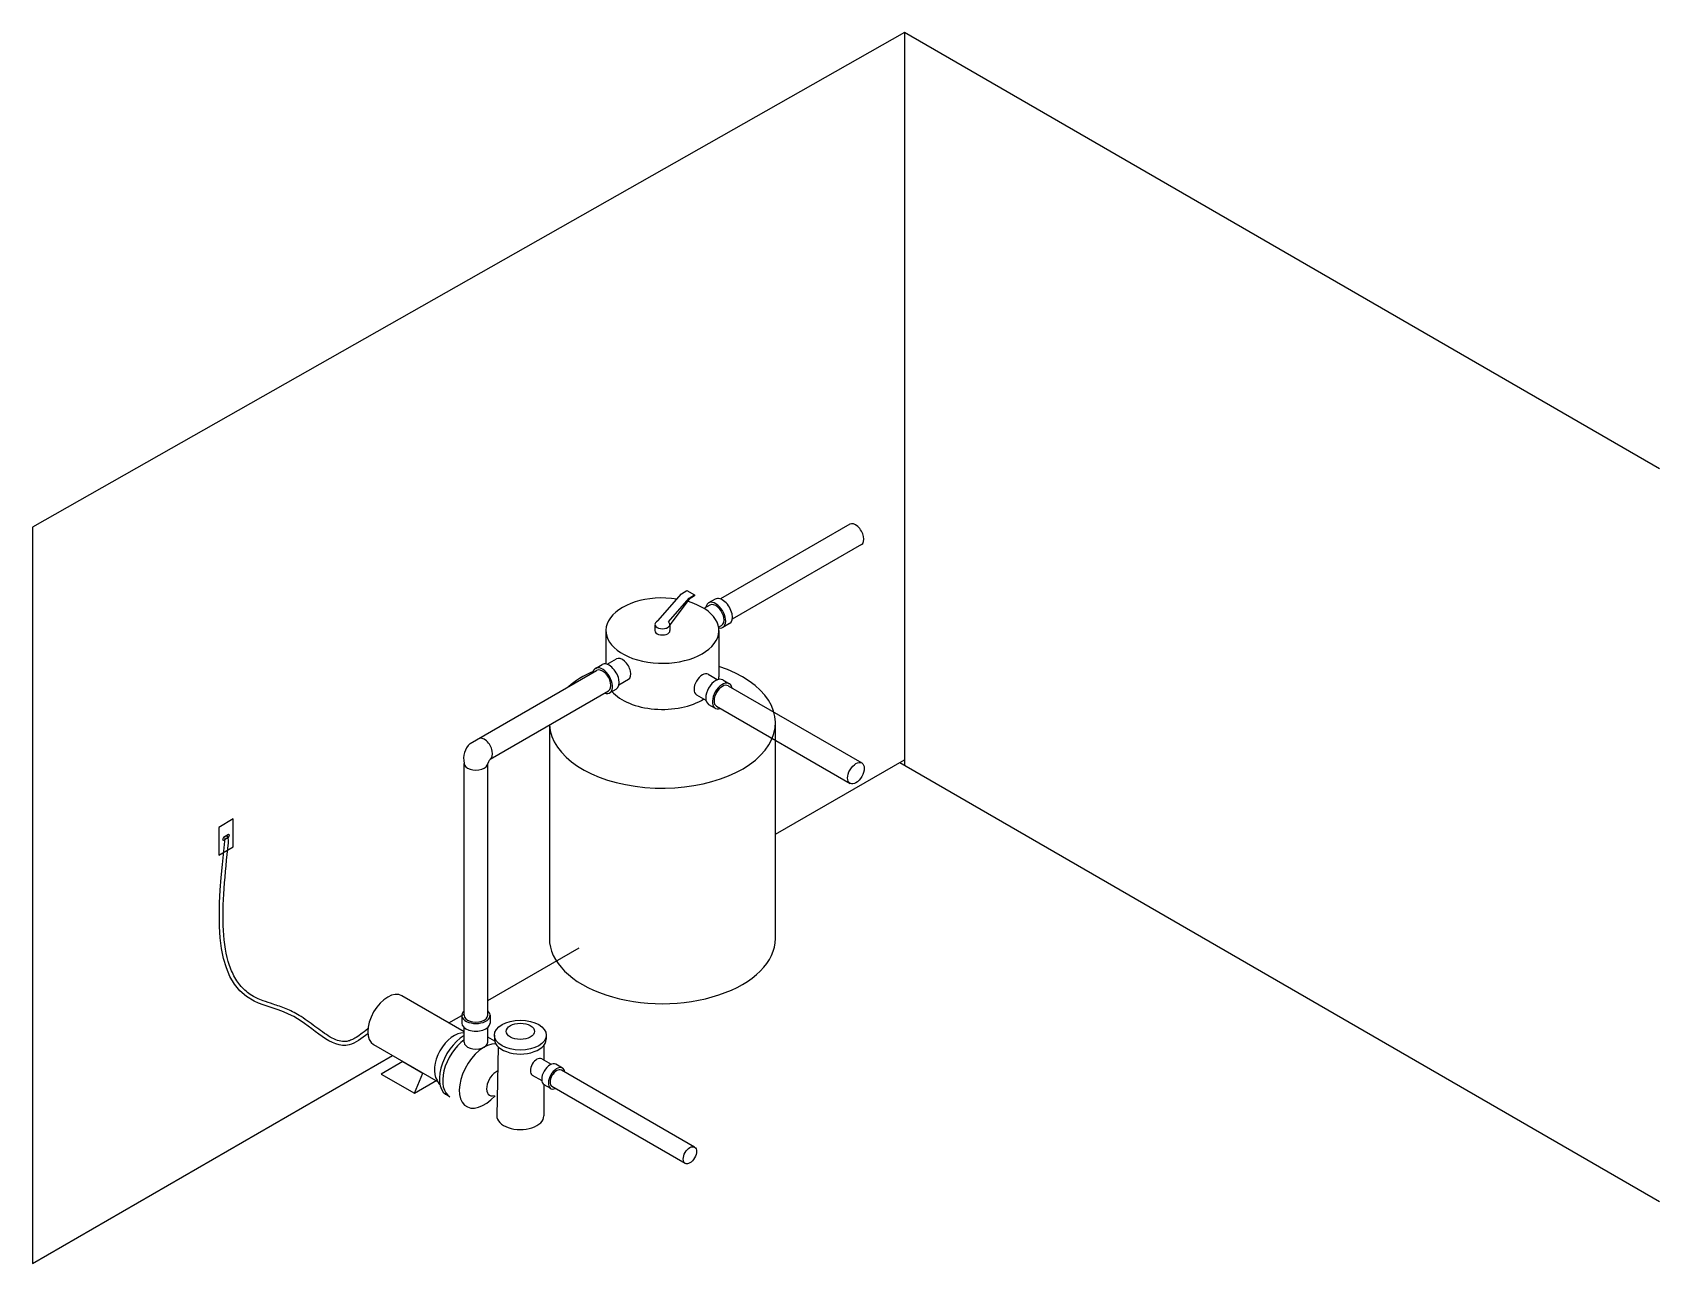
# Model space of a CAD drawing. Extents: x 408 to 831, y 34 to 354.
import ezdxf

# ---------------------------------------------------------------- set-up
doc = ezdxf.new("R2010")
doc.units = 0
doc.header["$LTSCALE"] = 3
doc.header["$MEASUREMENT"] = 0
doc.layers.get('0').update_dxf_attribs({"linetype": 'CONTINUOUS'})
doc.layers.add('ALBANILERIA', color=7, linetype='CONTINUOUS')

msp = doc.modelspace()

# ---------------------------------------------------------------- linework, layer by layer
for p, q in [((460.02, 149.36), (456.24, 147.18)), ((460.02, 142.1), (460.02, 149.36)), ((456.24, 147.18), (456.24, 139.92)), ((457.5, 144.57), (457.19, 144.03)), ((457.19, 144.03), (457.5, 143.85)), ((458.76, 145.3), (457.5, 144.57)), ((457.5, 143.85), (458.76, 144.57)), ((458.76, 144.57), (458.13, 144.94)), ((459.07, 145.12), (458.76, 145.3)), ((458.76, 144.57), (459.07, 145.12)), ((456.24, 139.92), (460.02, 142.1))]:
    msp.add_line(p, q)
at = {"layer": 'ALBANILERIA'}
for p, q in [((634.56, 353.77), (407.8, 225.19)), ((830.93, 240.39), (634.56, 353.77)), ((634.56, 353.77), (634.56, 163.35)), ((407.8, 225.19), (407.8, 33.83)), ((620.32, 225.97), (586.69, 206.56)), ((623.38, 220.67), (589.75, 201.26)), ((570.44, 200.83), (576.59, 207.92)), ((576.59, 207.92), (577.97, 208.72)), ((577.97, 208.72), (579.93, 207.59)), ((578.55, 206.79), (579.93, 207.59)), ((579.93, 207.59), (579.93, 207.32)), ((573.19, 200.6), (578.55, 206.79)), ((578.55, 206.51), (573.57, 199.82)), ((579.93, 207.32), (578.55, 206.51)), ((583.95, 204.97), (582.41, 204.09)), ((585.37, 206.51), (583.64, 205.51)), ((569.66, 199.92), (569.66, 198.32)), ((573.19, 200.6), (573.58, 199.92)), ((573.58, 199.92), (573.58, 198.32)), ((586.23, 199.22), (587.01, 199.67)), ((589.05, 200.14), (587.31, 199.14)), ((556.92, 198.32), (556.92, 189.65)), ((586.32, 198.32), (586.32, 186.32)), ((557.25, 189.56), (559.7, 190.97)), ((521.59, 168.97), (554.5, 187.97)), ((554.19, 188.51), (555.93, 189.51)), ((583.54, 186.97), (585.99, 185.56)), ((526.82, 164.92), (557.56, 182.67)), ((557.87, 182.14), (559.6, 183.14)), ((560.31, 184.26), (562.76, 185.67)), ((587.31, 185.51), (589.05, 184.51)), ((588.74, 183.97), (623.49, 163.91)), ((580.48, 181.67), (582.93, 180.26)), ((583.64, 179.14), (585.37, 178.14)), ((585.68, 178.67), (620.42, 158.61)), ((542.23, 173.82), (542.23, 118.32)), ((601.01, 118.32), (601.01, 174.32)), ((520.06, 98.32), (520.06, 163.82)), ((526.18, 98.32), (526.18, 163.82)), ((601.01, 145.38), (634.56, 164.74)), ((633.34, 164.05), (830.93, 49.97)), ((526.18, 102.18), (549.95, 115.89)), ((503.85, 103.44), (520.06, 94.08)), ((516.11, 96.36), (520.06, 98.64)), ((519.45, 98.32), (519.45, 96.32)), ((526.8, 98.32), (526.8, 96.32)), ((520.06, 93.77), (519.98, 93.78)), ((520.06, 91.32), (520.06, 95.15)), ((526.18, 91.32), (526.18, 95.15)), ((527.93, 93.16), (527.93, 92.16)), ((541.4, 93.16), (541.4, 92.16)), ((496.5, 90.71), (513.29, 81.01)), ((528, 91.62), (526.18, 92.66)), ((528.91, 90.14), (528.54, 72.16)), ((540.79, 90.54), (540.79, 86.7)), ((407.8, 33.83), (501.41, 87.87)), ((540.22, 87.03), (542.69, 85.6)), ((545.65, 84.6), (543.92, 85.6)), ((507.1, 78.07), (509.27, 83.32)), ((513.74, 80.32), (512.93, 81.57)), ((537.77, 82.78), (540.24, 81.36)), ((579.98, 64.07), (545.34, 84.07)), ((540.79, 80.34), (540.79, 72.16)), ((542.59, 79.29), (540.86, 80.29)), ((577.54, 59.83), (542.89, 79.83))]:
    msp.add_line(p, q, dxfattribs=at)
for points in [[(504.08, 86.33), (498.44, 83.07), (507.1, 78.07), (512.99, 81.47)], [(504.08, 86.33), (504.07, 86.32), (509.27, 83.32), (509.28, 83.33)]]:
    msp.add_lwpolyline(points, dxfattribs=at)
for centre, radius, start, end in [((525.28, 165.07), 5.37, 133.428, 193.4709), ((529.75, 162.41), 3.83, 132.3292, 158.4483)]:
    msp.add_arc(centre, radius, start, end, dxfattribs=at)
for centre, major_axis, start_param, end_param in [((621.85, 223.32), (1.53, -2.65), 0, 3.141593), ((571.62, 198.32), (-14.7, 0), 4.453759, 10.537549), ((585.48, 202.32), (1.84, -3.18), 5.807762, 10.010464), ((585.48, 202.32), (1.53, -2.65), 6.283185, 9.424778), ((587.21, 203.32), (1.84, -3.18), 6.283185, 9.424778), ((571.62, 199.92), (-1.96, 0), 5.35589, 8.70881), ((571.62, 199.92), (-1.96, 0), 0, 3.141593), ((571.62, 199.92), (-1.96, 0), 3.046732, 3.141593), ((571.62, 198.32), (-1.96, 0), 6.283185, 9.424778), ((561.23, 188.32), (1.53, -2.65), 0, 3.141593), ((571.62, 174.32), (-29.39, 0), 6.31258, 10.471976), ((571.62, 174.32), (-29.39, 0), 5.373361, 5.694843), ((556.03, 185.32), (1.84, -3.18), 5.6975, 10.010464), ((556.03, 185.32), (1.53, -2.65), 0, 3.141593), ((557.76, 186.32), (1.84, -3.18), 0, 3.141593), ((582.01, 184.32), (-1.53, -2.65), 3.141593, 6.283185), ((571.62, 186.32), (-14.7, 0), 9.343912, 9.424778), ((571.62, 186.32), (-14.7, 0), 6.750114, 8.678095), ((585.48, 182.32), (-1.84, -3.18), 3.141593, 6.283185), ((587.21, 181.32), (-1.84, -3.18), 2.555907, 6.868871), ((587.21, 181.32), (-1.53, -2.65), 3.141593, 6.283185), ((525.29, 167.57), (1.53, -2.65), 6.283185, 9.424778), ((523.12, 163.82), (-3.06, 0), 0, 3.141593), ((571.62, 118.32), (-29.39, 0), 0, 3.141593), ((500.17, 97.07), (-3.67, -6.36), 3.141593, 6.283185), ((523.12, 98.32), (-3.67, 0), 5.6975, 10.010464), ((523.12, 98.32), (-3.06, 0), 0, 3.141593), ((517.49, 87.07), (-3.67, -6.36), 3.427339, 6.021386), ((523.12, 96.32), (-3.67, 0), 6.283185, 9.424778), ((520.09, 85.57), (-4.59, -7.95), 3.931729, 6.377606), ((520.96, 85.07), (-4.59, -7.95), 4.065505, 6.283185), ((525.29, 82.57), (-4.59, -7.95), 3.451847, 7.514619), ((523.12, 91.32), (-3.06, 0), 6.283185, 9.424778), ((534.67, 92.16), (-6.74, 0), 6.154264, 9.5537), ((539, 84.9), (-1.22, -2.12), 3.141593, 6.283185), ((542.39, 82.95), (-1.53, -2.65), 3.141593, 6.283185), ((544.12, 81.95), (-1.53, -2.65), 2.498092, 6.926686), ((528.5, 80.72), (-1.84, -3.18), 3.818778, 6.820435), ((544.12, 81.95), (-1.22, -2.12), 3.141593, 6.283185), ((534.67, 72.16), (-6.12, 0), 6.259799, 9.424778)]:
    msp.add_ellipse(centre, major_axis=major_axis, ratio=0.57735, start_param=start_param, end_param=end_param, dxfattribs=at)
for centre, major_axis in [((621.95, 161.26), (-1.53, -2.65)), ((534.67, 93.16), (-6.74, 0)), ((534.67, 94.16), (-3.67, 0)), ((578.76, 61.95), (-1.22, -2.12))]:
    msp.add_ellipse(centre, major_axis=major_axis, ratio=0.57735, dxfattribs=at)
msp.add_spline([(495, 93.54), (490.12, 90.65), (475.72, 97.99), (465.44, 102), (457.88, 144.42)], degree=3, dxfattribs=at)
msp.add_open_spline([(495.01, 94.78), (494.11, 94.12), (493.84, 93.91), (493.02, 93.3), (492.49, 92.92), (491.55, 92.33), (491.14, 92.1), (490.41, 91.78), (490.09, 91.67), (489.47, 91.53), (489.17, 91.5), (488.29, 91.5), (487.72, 91.61), (486.5, 92.01), (485.87, 92.31), (484.56, 93.06), (483.88, 93.51), (481.92, 94.89), (480.61, 95.93), (478.56, 97.4), (477.86, 97.87), (476.59, 98.65), (476.02, 98.97), (474.88, 99.54), (474.3, 99.79), (472.59, 100.49), (471.46, 100.86), (469.47, 101.52), (468.6, 101.8), (467.18, 102.31), (466.62, 102.54), (465.5, 103.07), (464.95, 103.38), (463.91, 104.08), (463.43, 104.46), (462.09, 105.7), (461.32, 106.65), (460.01, 108.8), (459.47, 110), (458.14, 113.93), (457.66, 117), (457.28, 123.76), (457.38, 127.44), (457.9, 135.13), (458.32, 139.13), (458.8, 143.65), (458.86, 144.14), (458.44, 144.75)], degree=3, knots=[0, 0, 0, 0, 0.964696, 0.964696, 2.894088, 2.894088, 4.467296, 4.467296, 5.80622, 5.80622, 7.145144, 7.145144, 9.541438, 9.541438, 11.937732, 11.937732, 14.334025, 14.334025, 18.71924, 18.71924, 20.879156, 20.879156, 22.571527, 22.571527, 24.263898, 24.263898, 27.648641, 27.648641, 30.500366, 30.500366, 32.582549, 32.582549, 34.943979, 34.943979, 37.305409, 37.305409, 42.028269, 42.028269, 46.751128, 46.751128, 56.207184, 56.207184, 65.66324, 65.66324, 75.119295, 75.119295, 76.269158, 76.269158, 76.269158, 76.269158], dxfattribs=at)

doc.saveas('drawing.dxf')
